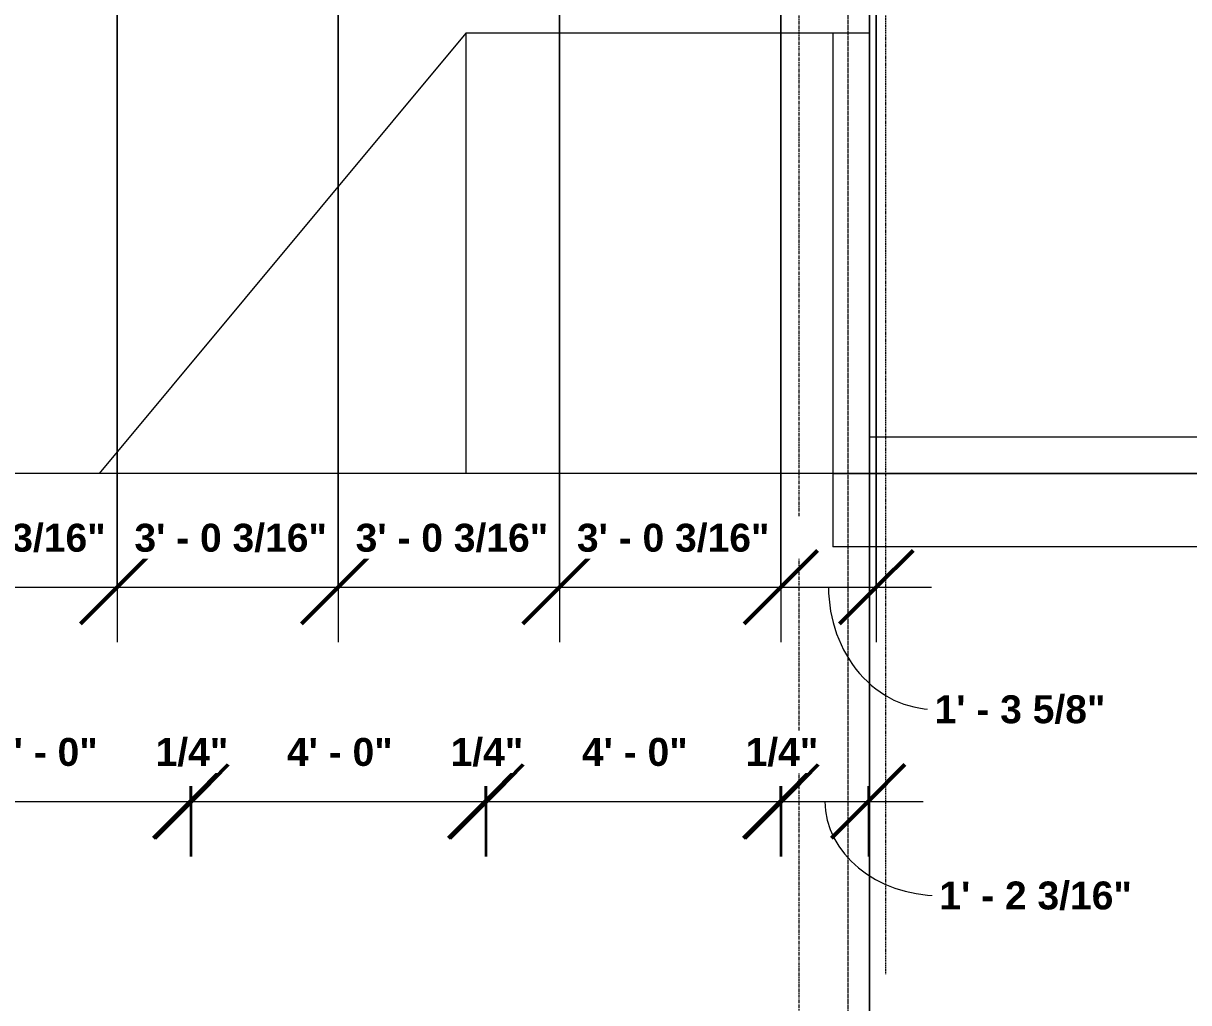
# Model space of a CAD drawing. Header units: inches. Extents: x 23906 to 26777, y -23220 to -20467.
# Drawn here: x 26146.5 to 26337.1, y -23038.6 to -22878.4 of the extents above; entities that cross this region are included whole.
import ezdxf

# ---------------------------------------------------------------- set-up
doc = ezdxf.new("R2010")
doc.units = ezdxf.units.IN
doc.header["$MEASUREMENT"] = 0
doc.linetypes.add('Grid Line 1_2_', pattern=[0.875, 0.5, -0.125, 0.125, -0.125])
doc.linetypes.add('Hidden', pattern=[0.28125, 0.1875, -0.09375])
for name, color, linetype, lineweight in [('A-ANNO-DIMS', 211, 'Continuous', 9), ('A-ANNO-DIMS-96', 211, 'Continuous', 9), ('A-PROP-SBCK', 71, 'Hidden', 140), ('A-SITE-ROAD', 130, 'Continuous', 140), ('A-SITE-SWLK', 140, 'Continuous', 140), ('C-TOPO', 7, 'Continuous', 20), ('Conc', 7, 'Continuous', 140), ('EOP-PR', 4, 'Continuous', 140), ('S-GRID', 1, 'Continuous', 9)]:
    doc.layers.add(name, color=color, linetype=linetype, lineweight=lineweight)
doc.styles.add('Arial_B', font='arialbd.ttf', dxfattribs={"height": 9.132806})
doc.styles.add('Arial_B_1', font='arialbd.ttf', dxfattribs={"height": 4.566403})
doc.dimstyles.new('OD_Dimension_2', dxfattribs={"dimscale": 12, "dimtxt": 9, "dimasz": 1, "dimexe": 0.75, "dimexo": 0.5, "dimgap": 0.5, "dimtad": 1, "dimdec": 4, "dimrnd": 0.0625, "dimzin": 3, "dimdsep": 46, "dimlunit": 4, "dimtxsty": 'Arial_B', "dimblk1": 'OBLIQUE', "dimblk2": 'OBLIQUE', "dimsah": 1, "dimcen": 0.09, "dimdle": 0.75, "dimazin": 0, "dimtfac": 1, "dimtdec": 4, "dimtix": 1, "dimtmove": 0, "dimatfit": 3, "dimfxl": 1, "dimtvp": 1, "dimtfill": 1, "dimfrac": 2, "dimtolj": 1, "dimtzin": 0, "dimlwd": 13, "dimlwe": 13, "dimarcsym": 2})
doc.dimstyles.new('OD_Dimension_2_1', dxfattribs={"dimscale": 12, "dimtxt": 4.5, "dimasz": 1, "dimexe": 0.75, "dimexo": 0.5, "dimgap": 0.375, "dimtad": 1, "dimdec": 4, "dimrnd": 0.0625, "dimzin": 3, "dimdsep": 46, "dimlunit": 4, "dimtxsty": 'Arial_B_1', "dimblk1": 'OBLIQUE', "dimblk2": 'OBLIQUE', "dimsah": 1, "dimcen": 0.09, "dimdle": 0.75, "dimazin": 0, "dimtfac": 1, "dimtdec": 4, "dimtix": 1, "dimtmove": 1, "dimatfit": 3, "dimfxl": 1, "dimtvp": 1, "dimtfill": 1, "dimfrac": 2, "dimtolj": 1, "dimtzin": 0, "dimlwd": 13, "dimlwe": 13, "dimarcsym": 2})
doc.dimstyles.new('OD_Dimension_2_2', dxfattribs={"dimscale": 12, "dimtxt": 4.5, "dimasz": 1, "dimexe": 0.75, "dimexo": 0.5, "dimgap": 0.375, "dimtad": 1, "dimdec": 4, "dimrnd": 0.0625, "dimzin": 3, "dimdsep": 46, "dimlunit": 4, "dimtxsty": 'Arial_B_1', "dimblk1": 'OBLIQUE', "dimblk2": 'OBLIQUE', "dimsah": 1, "dimcen": 0.09, "dimdle": 0.75, "dimazin": 0, "dimtfac": 1, "dimtdec": 4, "dimtix": 1, "dimtmove": 1, "dimatfit": 3, "dimfxl": 1, "dimtvp": 1, "dimtfill": 1, "dimfrac": 2, "dimtolj": 1, "dimtzin": 0, "dimlwd": 13, "dimlwe": 13, "dimarcsym": 2})
doc.dimstyles.new('OD_Dimension_2_3', dxfattribs={"dimscale": 12, "dimtxt": 4.5, "dimasz": 1, "dimexe": 0.75, "dimexo": 0.5, "dimgap": 0.375, "dimtad": 1, "dimdec": 4, "dimrnd": 0.0625, "dimzin": 3, "dimdsep": 46, "dimlunit": 4, "dimtxsty": 'Arial_B_1', "dimblk1": 'OBLIQUE', "dimblk2": 'OBLIQUE', "dimsah": 1, "dimcen": 0.09, "dimdle": 0.75, "dimazin": 0, "dimtfac": 1, "dimtdec": 4, "dimtix": 1, "dimtmove": 0, "dimatfit": 3, "dimfxl": 1, "dimtvp": 1, "dimtfill": 1, "dimfrac": 2, "dimtolj": 1, "dimtzin": 0, "dimlwd": 13, "dimlwe": 13, "dimarcsym": 2})
doc.dimstyles.new('OD_Dimension_2_5', dxfattribs={"dimscale": 12, "dimtxt": 4.5, "dimasz": 1, "dimexe": 0.75, "dimexo": 0.5, "dimgap": 0.375, "dimtad": 1, "dimdec": 4, "dimrnd": 0.0625, "dimzin": 3, "dimdsep": 46, "dimlunit": 4, "dimtxsty": 'Arial_B_1', "dimblk1": 'OBLIQUE', "dimblk2": 'OBLIQUE', "dimsah": 1, "dimcen": 0.09, "dimdle": 0.75, "dimazin": 0, "dimtfac": 1, "dimtdec": 4, "dimtix": 1, "dimtmove": 0, "dimatfit": 3, "dimfxl": 1, "dimtvp": 1, "dimtfill": 1, "dimfrac": 2, "dimtolj": 1, "dimtzin": 0, "dimlwd": 13, "dimlwe": 13, "dimarcsym": 2})

# ---------------------------------------------------------------- blocks, each defined once
blk = doc.blocks.new('DIMBLOCK86-Enlarged First Floor Plan _East_')
at = {"layer": 'A-ANNO-DIMS-96', "lineweight": 13}
for p, q in [((25305.39, -22798.58), (25305.39, -23075.65)), ((25305.39, -23066.65), (25305.39, -22798.58)), ((26284.89, -22804.8), (26284.89, -23075.65)), ((26284.89, -23066.65), (26284.89, -22804.8)), ((25296.39, -23066.65), (26293.89, -23066.65))]:
    blk.add_line(p, q, dxfattribs=at)
at = {"layer": 'A-ANNO-DIMS-96', "lineweight": 50}
for p, q in [((25305.39, -23066.65), (25311.39, -23060.65)), ((26284.89, -23066.65), (26290.89, -23060.65)), ((25305.39, -23066.65), (25299.39, -23072.65)), ((26284.89, -23066.65), (26278.89, -23072.65))]:
    blk.add_line(p, q, dxfattribs=at)
at = {"layer": 'A-ANNO-DIMS-96', "color": 0, "lineweight": 13, "insert": (25764.64, -23048.94), "char_height": 9.1328, "width": 73.2, "attachment_point": 1, "line_spacing_factor": 0.938532, "style": 'Arial_B', "bg_fill": 3, "box_fill_scale": 1.25, "bg_fill_color": 0, "bg_fill_transparency": 0}
blk.add_mtext('81\' - 7 1/2"', dxfattribs=at)
blk = doc.blocks.new('_Oblique')
at = {"color": 0, "linetype": 'ByBlock', "lineweight": -2}
blk.add_line((-0.5, -0.5), (0.5, 0.5), dxfattribs=at)
blk = doc.blocks.new('DIMBLOCK163-Enlarged First Floor Plan _East_')
at = {"layer": 'A-ANNO-DIMS-96', "lineweight": 13}
for p, q in [((26125.64, -22804.43), (26125.64, -22979.65)), ((26125.64, -22970.65), (26125.64, -22804.43)), ((26161.83, -22804.43), (26161.83, -22979.65)), ((26161.83, -22970.65), (26161.83, -22804.43)), ((26125.64, -22970.65), (26161.83, -22970.65))]:
    blk.add_line(p, q, dxfattribs=at)
at = {"layer": 'A-ANNO-DIMS-96', "lineweight": 50}
for p, q in [((26125.64, -22970.65), (26131.64, -22964.65)), ((26161.83, -22970.65), (26167.83, -22964.65)), ((26125.64, -22970.65), (26119.64, -22976.65)), ((26161.83, -22970.65), (26155.83, -22976.65))]:
    blk.add_line(p, q, dxfattribs=at)
at = {"layer": 'A-ANNO-DIMS-96', "color": 0, "lineweight": 13, "insert": (26128.48, -22960.29), "char_height": 4.5664, "width": 36.6, "attachment_point": 1, "line_spacing_factor": 0.938532, "style": 'Arial_B_1', "bg_fill": 3, "box_fill_scale": 1.25, "bg_fill_color": 0, "bg_fill_transparency": 0}
blk.add_mtext('3\' - 0 3/16"', dxfattribs=at)
blk = doc.blocks.new('DIMBLOCK164-Enlarged First Floor Plan _East_')
at = {"layer": 'A-ANNO-DIMS-96', "lineweight": 13}
for p, q in [((26161.83, -22804.43), (26161.83, -22979.65)), ((26161.83, -22970.65), (26161.83, -22804.43)), ((26198.02, -22804.43), (26198.02, -22979.65)), ((26198.02, -22970.65), (26198.02, -22804.43)), ((26161.83, -22970.65), (26198.02, -22970.65))]:
    blk.add_line(p, q, dxfattribs=at)
at = {"layer": 'A-ANNO-DIMS-96', "lineweight": 50}
for p, q in [((26161.83, -22970.65), (26167.83, -22964.65)), ((26198.02, -22970.65), (26204.02, -22964.65)), ((26161.83, -22970.65), (26155.83, -22976.65)), ((26198.02, -22970.65), (26192.02, -22976.65))]:
    blk.add_line(p, q, dxfattribs=at)
at = {"layer": 'A-ANNO-DIMS-96', "color": 0, "lineweight": 13, "insert": (26164.67, -22960.29), "char_height": 4.5664, "width": 36.6, "attachment_point": 1, "line_spacing_factor": 0.938532, "style": 'Arial_B_1', "bg_fill": 3, "box_fill_scale": 1.25, "bg_fill_color": 0, "bg_fill_transparency": 0}
blk.add_mtext('3\' - 0 3/16"', dxfattribs=at)
blk = doc.blocks.new('DIMBLOCK165-Enlarged First Floor Plan _East_')
at = {"layer": 'A-ANNO-DIMS-96', "lineweight": 13}
for p, q in [((26198.02, -22804.43), (26198.02, -22979.65)), ((26198.02, -22970.65), (26198.02, -22804.43)), ((26234.2, -22804.43), (26234.2, -22979.65)), ((26234.2, -22970.65), (26234.2, -22804.43)), ((26198.02, -22970.65), (26234.2, -22970.65))]:
    blk.add_line(p, q, dxfattribs=at)
at = {"layer": 'A-ANNO-DIMS-96', "lineweight": 50}
for p, q in [((26198.02, -22970.65), (26204.02, -22964.65)), ((26234.2, -22970.65), (26240.2, -22964.65)), ((26198.02, -22970.65), (26192.02, -22976.65)), ((26234.2, -22970.65), (26228.2, -22976.65))]:
    blk.add_line(p, q, dxfattribs=at)
at = {"layer": 'A-ANNO-DIMS-96', "color": 0, "lineweight": 13, "insert": (26200.86, -22960.29), "char_height": 4.5664, "width": 36.6, "attachment_point": 1, "line_spacing_factor": 0.938532, "style": 'Arial_B_1', "bg_fill": 3, "box_fill_scale": 1.25, "bg_fill_color": 0, "bg_fill_transparency": 0}
blk.add_mtext('3\' - 0 3/16"', dxfattribs=at)
blk = doc.blocks.new('DIMBLOCK166-Enlarged First Floor Plan _East_')
at = {"layer": 'A-ANNO-DIMS-96', "lineweight": 13}
for p, q in [((26234.2, -22804.43), (26234.2, -22979.65)), ((26234.2, -22970.65), (26234.2, -22804.43)), ((26270.39, -22804.43), (26270.39, -22979.65)), ((26270.39, -22970.65), (26270.39, -22804.43)), ((26234.2, -22970.65), (26270.39, -22970.65))]:
    blk.add_line(p, q, dxfattribs=at)
at = {"layer": 'A-ANNO-DIMS-96', "lineweight": 50}
for p, q in [((26234.2, -22970.65), (26240.2, -22964.65)), ((26270.39, -22970.65), (26276.39, -22964.65)), ((26234.2, -22970.65), (26228.2, -22976.65)), ((26270.39, -22970.65), (26264.39, -22976.65))]:
    blk.add_line(p, q, dxfattribs=at)
at = {"layer": 'A-ANNO-DIMS-96', "color": 0, "lineweight": 13, "insert": (26237.05, -22960.29), "char_height": 4.5664, "width": 36.6, "attachment_point": 1, "line_spacing_factor": 0.938532, "style": 'Arial_B_1', "bg_fill": 3, "box_fill_scale": 1.25, "bg_fill_color": 0, "bg_fill_transparency": 0}
blk.add_mtext('3\' - 0 3/16"', dxfattribs=at)
blk = doc.blocks.new('DIMBLOCK167-Enlarged First Floor Plan _East_')
at = {"layer": 'A-ANNO-DIMS-96', "lineweight": 13}
for p, q in [((26270.39, -22804.43), (26270.39, -22979.65)), ((26270.39, -22970.65), (26270.39, -22804.43)), ((26286.02, -22810.43), (26286.02, -22979.65)), ((26286.02, -22970.65), (26286.02, -22810.43)), ((26270.39, -22970.65), (26295.02, -22970.65))]:
    blk.add_line(p, q, dxfattribs=at)
at = {"layer": 'A-ANNO-DIMS-96', "lineweight": 50}
for p, q in [((26270.39, -22970.65), (26276.39, -22964.65)), ((26286.02, -22970.65), (26292.02, -22964.65)), ((26270.39, -22970.65), (26264.39, -22976.65)), ((26286.02, -22970.65), (26280.02, -22976.65))]:
    blk.add_line(p, q, dxfattribs=at)
at = {"layer": 'A-ANNO-DIMS-96', "lineweight": 13}
blk.add_ellipse((26295.55, -22970.65), major_axis=(0, 19.99), ratio=0.867766, start_param=1.570796, end_param=3.141593, dxfattribs=at)
at = {"layer": 'A-ANNO-DIMS-96', "color": 0, "lineweight": 13, "insert": (26295.55, -22988.35), "char_height": 4.5664, "width": 32.4857, "attachment_point": 1, "line_spacing_factor": 0.938532, "style": 'Arial_B_1', "bg_fill": 3, "box_fill_scale": 1.25, "bg_fill_color": 0, "bg_fill_transparency": 0}
blk.add_mtext('1\' - 3 5/8"', dxfattribs=at)
blk = doc.blocks.new('DIMBLOCK262-Enlarged First Floor Plan _East_')
at = {"layer": 'A-ANNO-DIMS-96', "lineweight": 50}
for p, q in [((26125.77, -23005.69), (26131.77, -22999.69)), ((26173.77, -23005.69), (26179.77, -22999.69)), ((26125.77, -23005.69), (26119.77, -23011.69)), ((26173.77, -23005.69), (26167.77, -23011.69))]:
    blk.add_line(p, q, dxfattribs=at)
at = {"layer": 'A-ANNO-DIMS-96', "lineweight": 13}
for p, q in [((26125.77, -23003.2), (26125.77, -23014.69)), ((26125.77, -23005.69), (26125.77, -23003.2)), ((26173.77, -23003.2), (26173.77, -23014.69)), ((26173.77, -23005.69), (26173.77, -23003.2)), ((26125.77, -23005.69), (26173.77, -23005.69))]:
    blk.add_line(p, q, dxfattribs=at)
at = {"layer": 'A-ANNO-DIMS-96', "color": 0, "lineweight": 13, "insert": (26141.37, -22995.33), "char_height": 4.566, "width": 20.1429, "attachment_point": 1, "line_spacing_factor": 0.938532, "style": 'Arial_B_1', "bg_fill": 3, "box_fill_scale": 1.25, "bg_fill_color": 0, "bg_fill_transparency": 0}
blk.add_mtext('4\' - 0"', dxfattribs=at)
blk = doc.blocks.new('DIMBLOCK263-Enlarged First Floor Plan _East_')
at = {"layer": 'A-ANNO-DIMS-96', "lineweight": 50}
for p, q in [((26173.77, -23005.69), (26179.77, -22999.69)), ((26174.02, -23005.69), (26180.02, -22999.69)), ((26173.77, -23005.69), (26167.77, -23011.69)), ((26174.02, -23005.69), (26168.02, -23011.69))]:
    blk.add_line(p, q, dxfattribs=at)
at = {"layer": 'A-ANNO-DIMS-96', "lineweight": 13}
for p, q in [((26173.77, -23003.2), (26173.77, -23014.69)), ((26173.77, -23005.69), (26173.77, -23003.2)), ((26174.02, -23003.2), (26174.02, -23014.69)), ((26174.02, -23005.69), (26174.02, -23003.2)), ((26173.77, -23005.69), (26174.02, -23005.69))]:
    blk.add_line(p, q, dxfattribs=at)
at = {"layer": 'A-ANNO-DIMS-96', "color": 0, "lineweight": 13, "insert": (26168.14, -22995.33), "char_height": 4.566, "width": 13.8, "attachment_point": 1, "line_spacing_factor": 0.938532, "style": 'Arial_B_1', "bg_fill": 3, "box_fill_scale": 1.25, "bg_fill_color": 0, "bg_fill_transparency": 0}
blk.add_mtext('1/4"', dxfattribs=at)
blk = doc.blocks.new('DIMBLOCK264-Enlarged First Floor Plan _East_')
at = {"layer": 'A-ANNO-DIMS-96', "lineweight": 50}
for p, q in [((26174.02, -23005.69), (26180.02, -22999.69)), ((26222.02, -23005.69), (26228.02, -22999.69)), ((26174.02, -23005.69), (26168.02, -23011.69)), ((26222.02, -23005.69), (26216.02, -23011.69))]:
    blk.add_line(p, q, dxfattribs=at)
at = {"layer": 'A-ANNO-DIMS-96', "lineweight": 13}
for p, q in [((26174.02, -23003.2), (26174.02, -23014.69)), ((26174.02, -23005.69), (26174.02, -23003.2)), ((26222.02, -23003.2), (26222.02, -23014.69)), ((26222.02, -23005.69), (26222.02, -23003.2)), ((26174.02, -23005.69), (26222.02, -23005.69))]:
    blk.add_line(p, q, dxfattribs=at)
at = {"layer": 'A-ANNO-DIMS-96', "color": 0, "lineweight": 13, "insert": (26189.62, -22995.33), "char_height": 4.566, "width": 20.1429, "attachment_point": 1, "line_spacing_factor": 0.938532, "style": 'Arial_B_1', "bg_fill": 3, "box_fill_scale": 1.25, "bg_fill_color": 0, "bg_fill_transparency": 0}
blk.add_mtext('4\' - 0"', dxfattribs=at)
blk = doc.blocks.new('DIMBLOCK265-Enlarged First Floor Plan _East_')
at = {"layer": 'A-ANNO-DIMS-96', "lineweight": 50}
for p, q in [((26222.02, -23005.69), (26228.02, -22999.69)), ((26222.27, -23005.69), (26228.27, -22999.69)), ((26222.02, -23005.69), (26216.02, -23011.69)), ((26222.27, -23005.69), (26216.27, -23011.69))]:
    blk.add_line(p, q, dxfattribs=at)
at = {"layer": 'A-ANNO-DIMS-96', "lineweight": 13}
for p, q in [((26222.02, -23003.2), (26222.02, -23014.69)), ((26222.02, -23005.69), (26222.02, -23003.2)), ((26222.27, -23003.2), (26222.27, -23014.69)), ((26222.27, -23005.69), (26222.27, -23003.2)), ((26222.02, -23005.69), (26222.27, -23005.69))]:
    blk.add_line(p, q, dxfattribs=at)
at = {"layer": 'A-ANNO-DIMS-96', "color": 0, "lineweight": 13, "insert": (26216.39, -22995.33), "char_height": 4.566, "width": 13.8, "attachment_point": 1, "line_spacing_factor": 0.938532, "style": 'Arial_B_1', "bg_fill": 3, "box_fill_scale": 1.25, "bg_fill_color": 0, "bg_fill_transparency": 0}
blk.add_mtext('1/4"', dxfattribs=at)
blk = doc.blocks.new('DIMBLOCK266-Enlarged First Floor Plan _East_')
at = {"layer": 'A-ANNO-DIMS-96', "lineweight": 50}
for p, q in [((26222.27, -23005.69), (26228.27, -22999.69)), ((26270.27, -23005.69), (26276.27, -22999.69)), ((26222.27, -23005.69), (26216.27, -23011.69)), ((26270.27, -23005.69), (26264.27, -23011.69))]:
    blk.add_line(p, q, dxfattribs=at)
at = {"layer": 'A-ANNO-DIMS-96', "lineweight": 13}
for p, q in [((26222.27, -23003.2), (26222.27, -23014.69)), ((26222.27, -23005.69), (26222.27, -23003.2)), ((26270.27, -23003.2), (26270.27, -23014.69)), ((26270.27, -23005.69), (26270.27, -23003.2)), ((26222.27, -23005.69), (26270.27, -23005.69))]:
    blk.add_line(p, q, dxfattribs=at)
at = {"layer": 'A-ANNO-DIMS-96', "color": 0, "lineweight": 13, "insert": (26237.87, -22995.33), "char_height": 4.566, "width": 20.1429, "attachment_point": 1, "line_spacing_factor": 0.938532, "style": 'Arial_B_1', "bg_fill": 3, "box_fill_scale": 1.25, "bg_fill_color": 0, "bg_fill_transparency": 0}
blk.add_mtext('4\' - 0"', dxfattribs=at)
blk = doc.blocks.new('DIMBLOCK267-Enlarged First Floor Plan _East_')
at = {"layer": 'A-ANNO-DIMS-96', "lineweight": 50}
for p, q in [((26270.27, -23005.69), (26276.27, -22999.69)), ((26270.52, -23005.69), (26276.52, -22999.69)), ((26270.27, -23005.69), (26264.27, -23011.69)), ((26270.52, -23005.69), (26264.52, -23011.69))]:
    blk.add_line(p, q, dxfattribs=at)
at = {"layer": 'A-ANNO-DIMS-96', "lineweight": 13}
for p, q in [((26270.27, -23003.2), (26270.27, -23014.69)), ((26270.27, -23005.69), (26270.27, -23003.2)), ((26270.52, -23003.2), (26270.52, -23014.69)), ((26270.52, -23005.69), (26270.52, -23003.2)), ((26270.27, -23005.69), (26270.52, -23005.69))]:
    blk.add_line(p, q, dxfattribs=at)
at = {"layer": 'A-ANNO-DIMS-96', "color": 0, "lineweight": 13, "insert": (26264.64, -22995.33), "char_height": 4.566, "width": 13.8, "attachment_point": 1, "line_spacing_factor": 0.938532, "style": 'Arial_B_1', "bg_fill": 3, "box_fill_scale": 1.25, "bg_fill_color": 0, "bg_fill_transparency": 0}
blk.add_mtext('1/4"', dxfattribs=at)
blk = doc.blocks.new('DIMBLOCK268-Enlarged First Floor Plan _East_')
at = {"layer": 'A-ANNO-DIMS-96', "lineweight": 50}
for p, q in [((26270.52, -23005.69), (26276.52, -22999.69)), ((26284.7, -23005.69), (26290.7, -22999.69)), ((26270.52, -23005.69), (26264.52, -23011.69)), ((26284.7, -23005.69), (26278.7, -23011.69))]:
    blk.add_line(p, q, dxfattribs=at)
at = {"layer": 'A-ANNO-DIMS-96', "lineweight": 13}
for p, q in [((26270.52, -23003.2), (26270.52, -23014.69)), ((26270.52, -23005.69), (26270.52, -23003.2)), ((26284.7, -23003.2), (26284.7, -23014.69)), ((26284.7, -23005.69), (26284.7, -23003.2)), ((26270.52, -23005.69), (26293.7, -23005.69))]:
    blk.add_line(p, q, dxfattribs=at)
blk.add_ellipse((26296.33, -23005.69), major_axis=(18.72, 0), ratio=0.822508, start_param=3.141593, end_param=4.712389, dxfattribs=at)
at = {"layer": 'A-ANNO-DIMS-96', "color": 0, "lineweight": 13, "insert": (26296.33, -23018.8), "char_height": 4.5664, "width": 36.6, "attachment_point": 1, "line_spacing_factor": 0.938532, "style": 'Arial_B_1', "bg_fill": 3, "box_fill_scale": 1.25, "bg_fill_color": 0, "bg_fill_transparency": 0}
blk.add_mtext('1\' - 2 3/16"', dxfattribs=at)

msp = doc.modelspace()

# ---------------------------------------------------------------- linework, layer by layer
at = {"layer": 'A-PROP-SBCK', "color": 43, "lineweight": 13}
msp.add_line((26287.51523, -20555.07392), (26287.51523, -23033.94592), dxfattribs=at)
at = {"layer": 'A-SITE-ROAD', "color": 43, "lineweight": 13}
for p, q in [((26218.89344, -22880.06748), (26158.89344, -22952.06748)), ((26284.89023, -22880.06748), (26218.89344, -22880.06748)), ((26218.89344, -22880.06748), (26218.89344, -22952.06748)), ((26158.89344, -22952.06748), (24207.10448, -22952.06748)), ((26278.89023, -22952.06748), (26158.89344, -22952.06748))]:
    msp.add_line(p, q, dxfattribs=at)
at = {"layer": 'A-SITE-SWLK', "color": 43, "lineweight": 13}
msp.add_line((26284.89023, -22799.92781), (26284.89023, -22946.06748), dxfattribs=at)
at = {"layer": 'C-TOPO', "color": 43, "lineweight": 13}
for p, q in [((26284.88965, -22799.92781), (26284.88965, -22952.06689)), ((26284.88965, -22952.06689), (26284.88965, -22799.92781)), ((26363.89648, -22952.06689), (24207.10448, -22952.06689)), ((26284.88965, -22952.06689), (24207.10448, -22952.06689)), ((26284.88965, -22952.06689), (26363.89648, -22952.06689))]:
    msp.add_line(p, q, dxfattribs=at)
at = {"layer": 'Conc', "color": 43, "lineweight": 13}
for p in [(26278.89023, -22880.06748), (26363.89648, -22964.06748)]:
    msp.add_line(p, (26278.89023, -22964.06748), dxfattribs=at)
at = {"layer": 'EOP-PR', "color": 43, "lineweight": 13}
for p, q in [((26284.89023, -22946.06748), (26363.89648, -22946.06748)), ((26278.89023, -22952.06748), (26363.89648, -22952.06748))]:
    msp.add_line(p, q, dxfattribs=at)
at = {"layer": 'S-GRID', "linetype": 'Grid Line 1_2_'}
for p, q in [((26281.39023, -23066.51771), (26281.39023, -20797.66023)), ((26281.39023, -23123.65854), (26281.39023, -20950.42781)), ((26273.39023, -23171.65854), (26273.39023, -22389.5762))]:
    msp.add_line(p, q, dxfattribs=at)

# ---------------------------------------------------------------- next in the draw order: dimensions: what is measured, and where the dimension line sits
at = {"layer": 'A-ANNO-DIMS', "lineweight": 13}
dim = msp.add_linear_dim(base=(26284.89023, -23066.64879), p1=(25305.39023, -22792.58406), p2=(26284.89023, -22798.80281), dimstyle='OD_Dimension_2', override={"dimpost": '<>', "dimfxl": 979.519741}, dxfattribs=at)
dim.commit()
dim.dimension.update_dxf_attribs({"geometry": 'DIMBLOCK86-Enlarged First Floor Plan _East_', "text_midpoint": (25795.14023, -23055.92353)})

# ---------------------------------------------------------------- next in the draw order: dimensions: what is measured, and where the dimension line sits
for base, p1, p2, dimstyle, override, picture, middle in [((26161.82773, -22970.64582), (26125.64023, -22798.42781), (26161.82773, -22798.42781), 'OD_Dimension_2_5', {"dimpost": '<>', "dimfxl": 36.1875}, 'DIMBLOCK163-Enlarged First Floor Plan _East_', (26143.73398, -22963.78474)), ((26173.76523, -23005.68557), (26125.76523, -22997.20029), (26173.76523, -22997.20029), 'OD_Dimension_2_3', {"dimpost": '<>', "dimfxl": 48}, 'DIMBLOCK262-Enlarged First Floor Plan _East_', (26149.76523, -22998.85409))]:
    dim = msp.add_linear_dim(base=base, p1=p1, p2=p2, dimstyle=dimstyle, override=override, dxfattribs=at)
    dim.commit()
    dim.dimension.update_dxf_attribs({"geometry": picture, "text_midpoint": middle})

# ---------------------------------------------------------------- next in the draw order: dimensions: what is measured, and where the dimension line sits
for base, p1, p2, dimstyle, override, picture, middle in [((26198.01523, -22970.64582), (26161.82773, -22798.42781), (26198.01523, -22798.42781), 'OD_Dimension_2_5', {"dimpost": '<>', "dimfxl": 36.1875}, 'DIMBLOCK164-Enlarged First Floor Plan _East_', (26179.92148, -22963.78474)), ((26174.01523, -23005.68557), (26173.76523, -22997.20029), (26174.01523, -22997.20029), 'OD_Dimension_2_3', {"dimpost": '<>', "dimfxl": 0.25}, 'DIMBLOCK263-Enlarged First Floor Plan _East_', (26173.89023, -22998.8245))]:
    dim = msp.add_linear_dim(base=base, p1=p1, p2=p2, dimstyle=dimstyle, override=override, dxfattribs=at)
    dim.commit()
    dim.dimension.update_dxf_attribs({"geometry": picture, "text_midpoint": middle})

# ---------------------------------------------------------------- next in the draw order: dimensions: what is measured, and where the dimension line sits
for base, p1, p2, dimstyle, override, picture, middle in [((26234.20273, -22970.64582), (26198.01523, -22798.42781), (26234.20273, -22798.42781), 'OD_Dimension_2_5', {"dimpost": '<>', "dimfxl": 36.1875}, 'DIMBLOCK165-Enlarged First Floor Plan _East_', (26216.10898, -22963.78474)), ((26222.01523, -23005.68557), (26174.01523, -22997.20029), (26222.01523, -22997.20029), 'OD_Dimension_2_3', {"dimpost": '<>', "dimfxl": 48}, 'DIMBLOCK264-Enlarged First Floor Plan _East_', (26198.01523, -22998.85409))]:
    dim = msp.add_linear_dim(base=base, p1=p1, p2=p2, dimstyle=dimstyle, override=override, dxfattribs=at)
    dim.commit()
    dim.dimension.update_dxf_attribs({"geometry": picture, "text_midpoint": middle})

# ---------------------------------------------------------------- next in the draw order: dimensions: what is measured, and where the dimension line sits
for base, p1, p2, dimstyle, override, picture, middle in [((26270.39023, -22970.64582), (26234.20273, -22798.42781), (26270.39023, -22798.42781), 'OD_Dimension_2_5', {"dimpost": '<>', "dimfxl": 36.1875}, 'DIMBLOCK166-Enlarged First Floor Plan _East_', (26252.29648, -22963.78474)), ((26222.26523, -23005.68557), (26222.01523, -22997.20029), (26222.26523, -22997.20029), 'OD_Dimension_2_3', {"dimpost": '<>', "dimfxl": 0.25}, 'DIMBLOCK265-Enlarged First Floor Plan _East_', (26222.14023, -22998.8245))]:
    dim = msp.add_linear_dim(base=base, p1=p1, p2=p2, dimstyle=dimstyle, override=override, dxfattribs=at)
    dim.commit()
    dim.dimension.update_dxf_attribs({"geometry": picture, "text_midpoint": middle})

# ---------------------------------------------------------------- next in the draw order: dimensions: what is measured, and where the dimension line sits
dim = msp.add_linear_dim(base=(26286.01523, -22970.64582), p1=(26270.39023, -22798.42781), p2=(26286.01523, -22804.42781), dimstyle='OD_Dimension_2_1', override={"dimpost": '<>', "dimfxl": 16.737402}, dxfattribs=at)
dim.commit()
dim.dimension.update_dxf_attribs({"geometry": 'DIMBLOCK167-Enlarged First Floor Plan _East_', "text_midpoint": (26311.79175, -22991.39886), "dimtype": 160})

# ---------------------------------------------------------------- next in the draw order: dimensions: what is measured, and where the dimension line sits
dim = msp.add_linear_dim(base=(26270.26523, -23005.68557), p1=(26222.26523, -22997.20029), p2=(26270.26523, -22997.20029), dimstyle='OD_Dimension_2_3', override={"dimpost": '<>', "dimfxl": 48}, dxfattribs=at)
dim.commit()
dim.dimension.update_dxf_attribs({"geometry": 'DIMBLOCK266-Enlarged First Floor Plan _East_', "text_midpoint": (26246.26523, -22998.85409)})

# ---------------------------------------------------------------- next in the draw order: dimensions: what is measured, and where the dimension line sits
dim = msp.add_linear_dim(base=(26270.51523, -23005.68557), p1=(26270.26523, -22997.20029), p2=(26270.51523, -22997.20029), dimstyle='OD_Dimension_2_3', override={"dimpost": '<>', "dimfxl": 0.25}, dxfattribs=at)
dim.commit()
dim.dimension.update_dxf_attribs({"geometry": 'DIMBLOCK267-Enlarged First Floor Plan _East_', "text_midpoint": (26270.39023, -22998.8245)})

# ---------------------------------------------------------------- next in the draw order: dimensions: what is measured, and where the dimension line sits
dim = msp.add_linear_dim(base=(26284.70273, -23005.68557), p1=(26270.51523, -22997.20029), p2=(26284.70273, -22997.20029), dimstyle='OD_Dimension_2_2', override={"dimpost": '<>', "dimfxl": 14.1875}, dxfattribs=at)
dim.commit()
dim.dimension.update_dxf_attribs({"geometry": 'DIMBLOCK268-Enlarged First Floor Plan _East_', "text_midpoint": (26314.63233, -23021.84926), "dimtype": 160})

doc.saveas('drawing.dxf')
